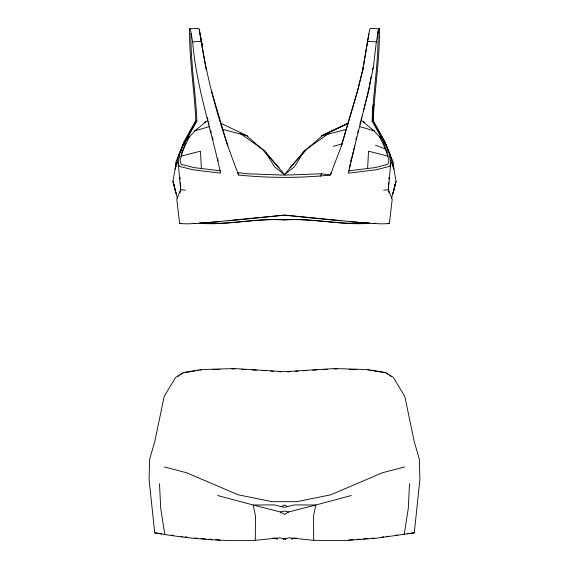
<?xml version="1.0" encoding="UTF-8"?>
<svg xmlns="http://www.w3.org/2000/svg" width="569" height="569" viewBox="0 0 569 569"><rect width="100%" height="100%" fill="white"/><g stroke="black" fill="none" stroke-linecap="round" stroke-linejoin="round"><path stroke-width="0.85" d="M255.275 540.351L279.592 537.812L286.022 539.12L284.5 538.651L282.978 539.12L289.408 537.812L313.725 540.351L345.326 540.55L376.955 538.139L414.289 532.84L419.908 479.575L419.346 459.155L414.289 441.814L404.815 396.451L393.328 377.361L385.818 372.581L367.332 369.551L334.842 368.556L284.5 371.706L234.158 368.556L201.668 369.551L183.182 372.581L175.672 377.361L164.185 396.451L154.711 441.814L149.654 459.155L149.092 479.575L154.711 532.84C187.87 538.687 221.604 541.56 255.275 540.351L255.524 516.19L253.184 505.016L217.607 495.507M378.044 33.322C378.477 62.732 373.328 91.787 372.098 121.112L383.129 140.65L388.947 160.309L387.866 164.334L375.092 167.585L348.534 170.856M409.502 483.657L408.272 508.501L404.182 534.625M367.631 168.46L368.541 151.19L388.072 156.162M389.054 192.912L388.335 189.676L388.712 182.599M388.897 179.057L388.99 177.286M368.819 33.727L362.78 69.816L369.743 29.183L370.561 28.45L379.431 28.749C379.886 59.631 374.48 90.144 373.186 120.934L384.488 143.765M180.288 182.599L180.665 189.676L176.781 199.314L179.655 223.596L187.493 223.859L201.092 223.261L284.5 215.196L367.908 223.261L381.507 223.859L389.345 223.596L392.219 199.314L388.335 189.676L390.882 162.087L389.111 154.804M350.838 161.632L368.577 90.67L373.314 67.505L376.358 41.843L378.556 29.68L379.431 28.749L377.524 33.429M364.523 106.517L368.577 90.67L371.002 77.043M172.926 181.283L175.999 193.247L172.926 181.283L175.081 169.32L178.666 155.572L184.228 141.446L195.814 120.934C194.52 90.144 189.114 59.631 189.569 28.749L198.439 28.45L199.257 29.183L206.22 69.816M357.268 92.107L363.406 67.071L357.268 92.107L341.308 145.948M179.946 192.912L180.665 189.676L178.118 162.087L179.889 154.804M350.888 160.728L351.471 158.196M354.828 145.685L348.441 173.168L376.337 169.726L389.744 166.319L390.882 162.087M349.16 168.346L350.419 163.31M396.074 181.283L393.001 193.247L396.074 181.283L393.919 169.32L390.334 155.572L384.772 141.446L373.186 120.934L372.972 105.685L374.11 104.732M363.242 111.517L364.096 108.181M355.945 139.576L356.614 137.015M357.723 132.748L358.392 130.187M359.949 124.22L360.618 121.659M361.059 119.952L361.728 117.399M391.529 198.489L395.519 183.467L394.744 185.039M357.617 90.478L341.741 144.939L330.34 175.06C299.927 178.161 269.073 178.14 238.66 175.06L237.707 172.663L247.344 173.773L284.5 175.138L321.656 173.773L330.34 175.06L331.293 172.663M377.432 33.45L378.556 29.68M177.244 162.748L175.081 169.32L175.793 162.172L183.744 143.025L195.814 120.934L196.902 121.112C195.672 91.787 190.523 62.732 190.956 33.322M181.034 151.24L183.744 143.025L195.473 130.379L207.756 120.344M372.489 69.553L373.314 67.505M183.744 143.025L178.666 155.572L181.39 150.06M181.205 153.993L189.505 136.475M184.512 143.765L195.814 120.934M367.994 91.751L368.577 90.67M196.902 121.112L185.871 140.65L180.053 160.309L181.134 164.334L193.908 167.585L220.466 170.856M320.219 176.219L321.656 173.773M328.989 133.274L304.586 150.55L294.408 166.795L284.5 174.619L274.592 166.795L264.414 150.55L240.011 133.274M304.586 150.55L284.5 174.619L264.414 150.55M289.913 167.784L306.762 149.32L322.694 135.401L348.143 123.338L321.314 135.934L346.756 129.241M362.176 115.692L362.766 115.237M204.243 122.605L205.622 121.595M177.741 376.429L179.178 375.526M180.608 374.622L182.749 373.271M313.725 540.351L313.476 516.19L315.816 505.016L288.668 511.972L284.5 514.39L280.332 511.972L253.184 505.016L274.379 504.888L284.5 507.37L294.621 504.888L315.816 505.016L351.393 495.507M281.627 506.538L284.5 504.952L287.373 506.538M321.314 135.934L348.029 123.267M194.271 130.97L209.285 126.638M294.728 538.089L291.52 538.999L296.221 537.997M333.171 146.304L342.382 143.9M404.687 466.921L382.503 472.725L330.753 494.824L296.854 501.673L272.146 501.673L238.247 494.824L186.497 472.725L164.313 466.921M180.928 156.162L200.459 151.19L201.369 168.46M280.332 511.972L284.5 511.054L288.668 511.972M183.467 372.823L184.157 372.709M372.098 121.112L373.186 120.934L385.256 143.025L393.207 162.172L393.919 169.32L391.757 162.748M185.722 372.425L194.868 370.924M196.533 370.654L198.197 370.383M199.861 370.113L201.526 369.836M414.289 532.84L407.482 533.736M179.655 223.596L181.39 223.354M381.984 537.079L383.726 536.851M386.337 536.51L388.022 536.297M395.59 535.329L397.269 535.116M383.698 190.266L388.335 189.676M228.347 220.772L284.5 215.075L340.653 220.772M374.146 538.096L371.443 538.302M219.2 221.704L200.224 223.169M348.932 540.017L353.242 539.682M356.699 539.419L360.149 539.149M287.63 371.863L290.261 371.664M295.524 371.273L298.163 371.073M363.619 538.886L367.965 538.566M189.569 28.749L190.444 29.68L192.642 41.843L201.405 41.331L202.23 45.307L200.181 33.727M303.17 370.682L306.613 370.483M312.644 370.149L316.954 369.9M322.986 369.566L327.296 369.324M334.095 368.989L337.09 368.982M375.81 223.34L373.961 223.382M212.842 369.573L219.776 369.359M231.91 368.982L234.905 368.989M195.039 223.382L193.19 223.34M369.765 222.977C341.165 225.331 313.078 218.098 284.5 219.741C255.922 218.098 227.835 225.331 199.235 222.977M369.309 223.318C340.867 225.509 312.971 217.899 284.5 219.997C256.029 217.899 228.133 225.509 199.691 223.318M349.224 369.359L356.158 369.573M368.776 223.169L349.8 221.704M241.704 369.324L246.014 369.566M252.046 369.9L256.356 370.149M262.387 370.483L265.83 370.682M367.595 41.331L376.358 41.843M161.518 533.736L154.711 532.84M270.837 371.073L273.476 371.273M278.739 371.664L281.371 371.863M197.557 538.302L194.854 538.096M201.035 538.566L205.381 538.886M208.851 539.149L212.301 539.419M215.758 539.682L220.068 540.017M180.665 189.676L185.302 190.266M171.731 535.116L173.41 535.329M180.978 536.297L182.663 536.51M185.274 536.851L187.016 537.079M387.61 223.354L389.345 223.596M367.474 369.836L369.139 370.113M370.803 370.383L372.467 370.654M374.132 370.924L383.278 372.425M384.843 372.709L385.533 372.823M272.779 537.997L277.48 538.999L274.272 538.089M222.244 129.241L247.686 135.934M359.715 126.638L374.729 130.97M375.583 145.216L385.917 149.163M220.857 123.338L246.306 135.401L262.238 149.32L279.087 167.784M386.251 373.271L388.392 374.622M389.822 375.526L391.259 376.429M363.378 121.595L364.757 122.605M361.244 120.344L373.527 130.379L385.256 143.025L390.334 155.572L387.61 150.06M174.256 185.039L173.481 183.467L177.471 198.489M379.495 136.475L387.795 153.993M238.66 175.06C220.153 128.11 206.433 79.162 199.257 29.183M385.256 143.025L387.966 151.24M227.692 145.948L211.383 90.478M178.118 162.087L179.256 166.319L192.663 169.726L220.559 173.168C211.227 129.405 196.305 86.666 192.642 41.843M207.272 117.399L207.941 119.952M208.382 121.659L209.051 124.22M210.608 130.187L211.277 132.748M212.386 137.015L213.055 139.576M217.529 158.196L218.112 160.728M164.818 534.625L160.728 508.501L159.498 483.657M180.01 177.286L180.103 179.057"/></g></svg>
